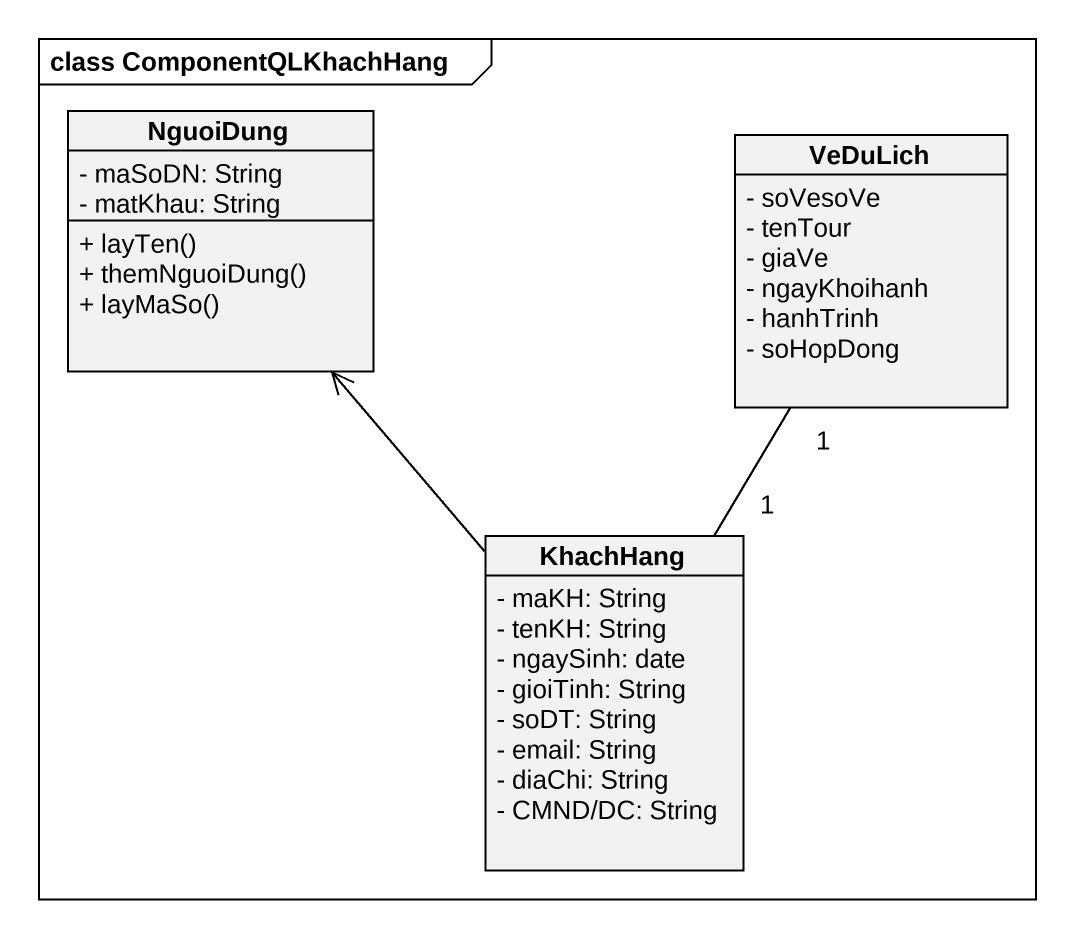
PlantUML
@startuml
mainframe class ComponentQLKhachHang
hide circle
hide empty members
skinparam classAttributeIconSize 0
class NguoiDung {
  - maSoDN: String
  - matKhau: String
  + layTen()
  + themNguoiDung()
  + layMaSo()
}
class VeDuLich {
  - soVesoVe
  - tenTour
  - giaVe
  - ngayKhoihanh
  - hanhTrinh
  - soHopDong
}
class KhachHang {
  - maKH: String
  - tenKH: String
  - ngaySinh: date
  - gioiTinh: String
  - soDT: String
  - email: String
  - diaChi: String
  - CMND/DC: String
}
VeDuLich "1" -- "1" KhachHang
KhachHang -up-> NguoiDung
@enduml
